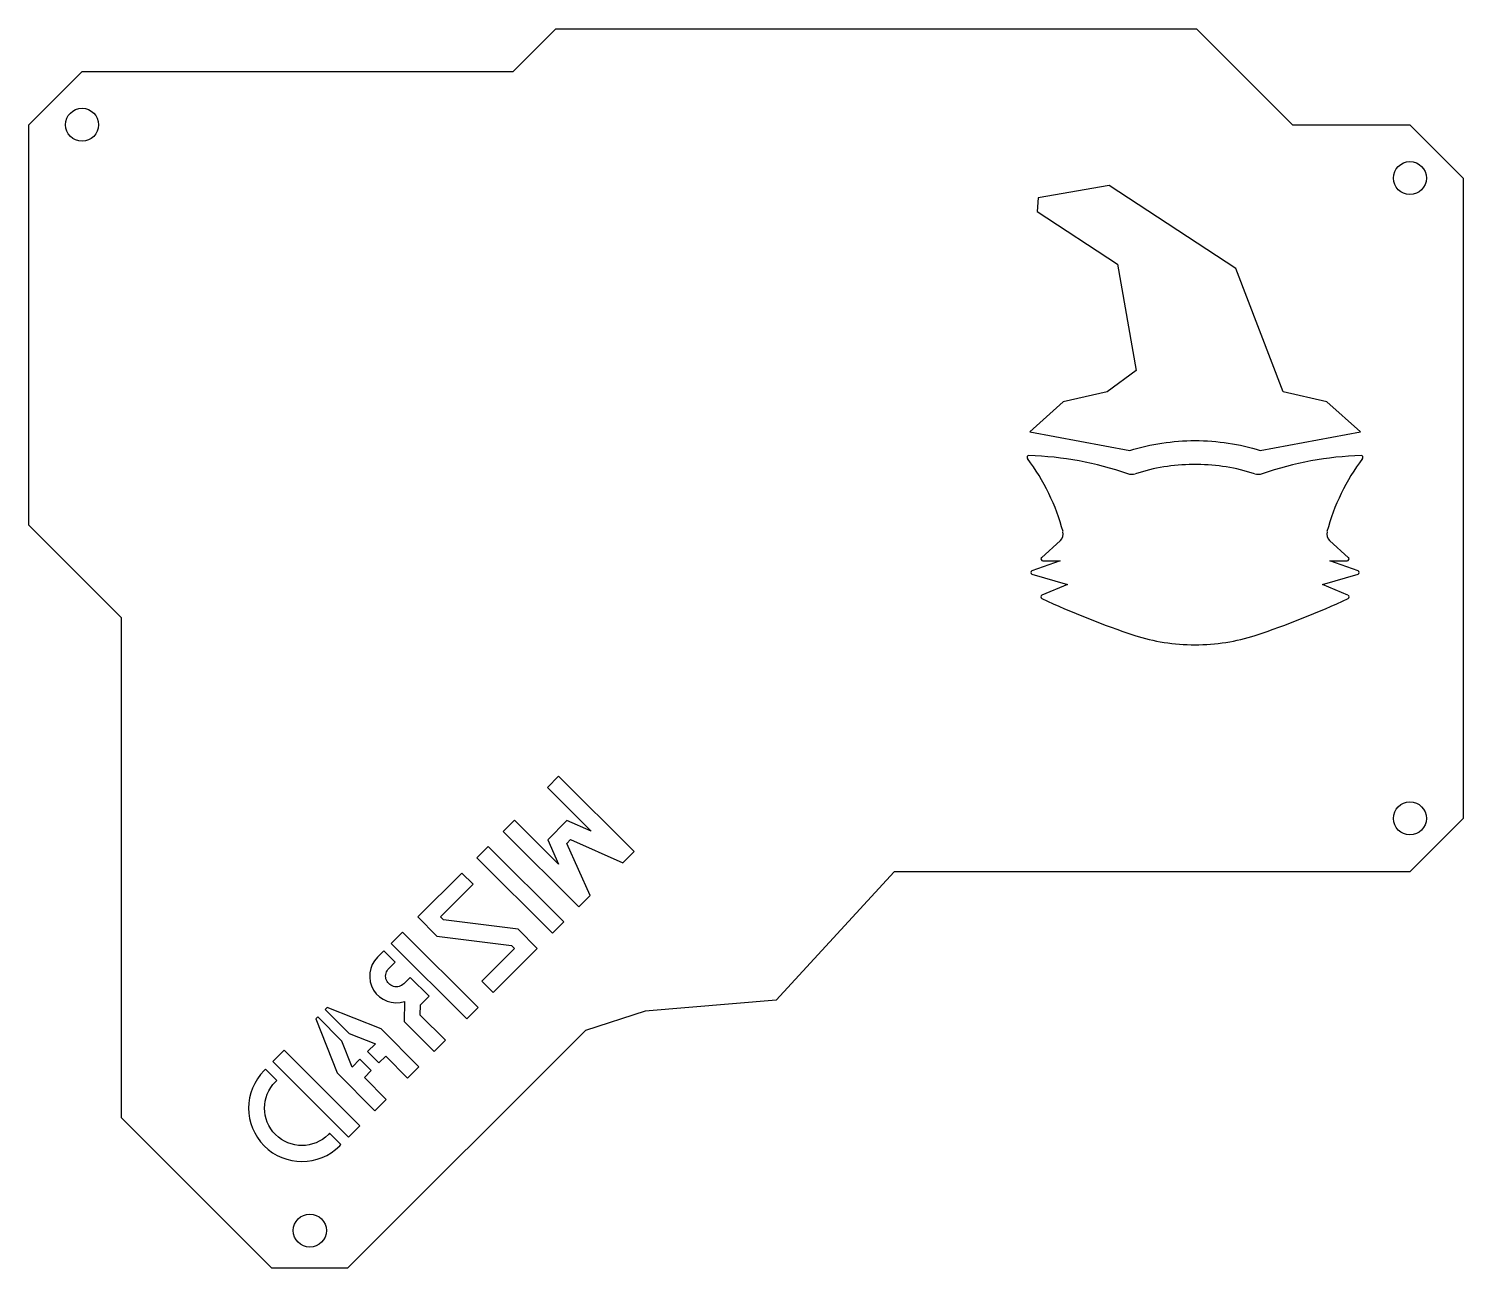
# Model space of a CAD drawing. Header units: millimetres. Extents: x 183 to 317, y -116 to 0.
import ezdxf

# ---------------------------------------------------------------- set-up
doc = ezdxf.new("R2010")
doc.units = ezdxf.units.MM
doc.layers.get('0').update_dxf_attribs({"linetype": 'CONTINUOUS'})

msp = doc.modelspace()

# ---------------------------------------------------------------- linework, layer by layer
for p, q in [((283.77, -14.68), (277.12, -15.85)), ((295.61, -22.47), (283.77, -14.68)), ((277.12, -15.85), (277.02, -17.12)), ((277.02, -17.12), (284.54, -22.07)), ((284.54, -22.07), (286.3, -32.04)), ((300.05, -34.02), (295.61, -22.47)), ((286.3, -32.04), (283.57, -34.02)), ((283.57, -34.02), (279.46, -34.97)), ((304.16, -34.97), (300.05, -34.02)), ((279.46, -34.97), (276.32, -37.79)), ((307.3, -37.79), (304.16, -34.97)), ((276.32, -37.79), (285.71, -39.52)), ((297.91, -39.52), (307.3, -37.79)), ((292, -40.85), (291.6, -40.85)), ((279.19, -47.97), (277.43, -49.57)), ((306.17, -49.57), (304.41, -47.97)), ((279.16, -49.86), (276.52, -50.8)), ((277.54, -49.86), (279.16, -49.86)), ((307.08, -50.8), (304.44, -49.86)), ((304.44, -49.86), (306.06, -49.86)), ((276.53, -51.13), (279.86, -52.1)), ((279.86, -52.1), (277.46, -53.08)), ((303.74, -52.1), (307.07, -51.13)), ((306.13, -53.08), (303.74, -52.1))]:
    msp.add_line(p, q)
for points in [[(231.93, 0), (291.93, 0), (300.93, -9), (311.93, -9), (316.93, -14), (316.93, -74), (311.93, -79), (263.62, -79), (252.56, -91.03), (240.3, -92.07), (234.7, -93.89), (212.42, -116.16), (205.35, -116.16), (191.25, -102.06), (191.25, -55.2), (182.56, -46.52), (182.56, -9), (187.56, -4), (227.93, -4)], [(239.27, -77.11), (232.2, -70.04), (231.14, -71.1), (235.24, -75.21), (232.98, -74.2), (231.17, -76.02), (232.18, -78.28), (228.07, -74.17), (227.01, -75.23), (234.08, -82.3), (235.14, -81.24), (232.96, -76.35), (233.32, -75.99), (238.21, -78.17)], [(232.67, -83.71), (225.6, -76.64), (224.54, -77.7), (231.61, -84.77)], [(228.4, -84.39), (221.4, -83.52), (221.12, -83.24), (224.18, -80.18), (223.12, -79.12), (219, -83.24), (220.79, -85.04), (227.79, -85.91), (228.07, -86.19), (225.01, -89.25), (226.07, -90.31), (230.19, -86.19)], [(216.52, -85.72), (223.59, -92.79), (224.65, -91.73), (217.58, -84.66)], [(209.45, -92.79), (211.45, -97.86), (214.99, -101.39), (216.05, -100.33), (214, -98.28), (214.65, -97.63), (213.58, -96.57), (212.85, -97.3), (211.89, -94.87), (209.63, -92.61)], [(216, -96.27), (218.05, -98.33), (219.11, -97.27), (215.58, -93.73), (210.51, -91.73), (210.33, -91.9), (212.59, -94.16), (215.03, -95.13), (214.29, -95.86), (215.35, -96.92)], [(205.44, -96.79), (212.51, -103.87), (213.58, -102.81), (206.5, -95.73)]]:
    msp.add_lwpolyline(points, close=True)
for points in [[(219.26, -91.46), (220.06, -90.67), (218.29, -88.9), (217.7, -89.49, -1), (216.29, -88.07), (216.88, -87.48), (215.81, -86.42), (215.23, -87.01, 0.788443), (217.77, -91.16), (217.72, -93.05), (220.53, -95.85), (221.59, -94.79), (219.24, -92.44)], [(205.8, -98.56), (204.74, -97.5), (204.62, -97.62, 1), (211.69, -104.69), (211.81, -104.57), (210.75, -103.51), (210.63, -103.63, -1), (205.68, -98.68)]]:
    msp.add_lwpolyline(points, format="xyb", close=True)
for centre in [(187.56, -9), (311.93, -14), (311.93, -74), (208.89, -112.63)]:
    msp.add_circle(centre, 1.55)
for centre, radius, start, end in [((276.24, -40.18), 0.169, 88.4652, 217.0294), ((260.32, -52.2), 19.78, 14.8464, 37.0294), ((275.43, -70.59), 30.59, 70.7924, 88.4652), ((308.17, -70.59), 30.59, 91.5348, 109.2076), ((323.28, -52.2), 19.78, 142.9706, 165.1536), ((307.36, -40.18), 0.169, -37.0294, 91.5348), ((291.6, -58.06), 17.21, 90, 108.2261), ((292, -58.06), 17.21, 71.7739, 90), ((285.86, -40.64), 1.12, 250.7924, 288.2261), ((297.74, -40.64), 1.12, 251.7739, 289.2076), ((278.62, -47.35), 0.844, -47.6967, 14.8464), ((304.98, -47.35), 0.844, 165.1536, 227.6967), ((277.54, -49.69), 0.169, 132.3033, 270), ((306.06, -49.69), 0.169, -90, 47.6967), ((276.58, -50.96), 0.169, 109.656, 253.6836), ((307.02, -50.96), 0.169, -73.6836, 70.344), ((277.53, -53.24), 0.169, 112.361, 244.9578), ((311.02, 18.45), 79.3, 244.9578, 251.7247), ((272.58, 18.45), 79.3, 288.2753, 295.0422), ((306.07, -53.24), 0.169, -64.9578, 67.639)]:
    msp.add_arc(centre, radius, start, end)
for centre, major_axis, start_param, end_param in [((291.79, -49.29), (12.66, 0.02), 4.250226, 4.712288), ((291.81, -49.29), (12.66, -0.02), 4.71249, 5.174552)]:
    msp.add_ellipse(centre, major_axis=major_axis, ratio=0.666667, start_param=start_param, end_param=end_param)
for points, knots in [([(285.71, -39.52), (286.68, -39.21), (287.69, -38.98), (289.73, -38.68), (290.77, -38.6), (291.81, -38.6)], [0, 0, 0, 0, 0.2041661, 0.2041661, 0.4119579, 0.4119579, 0.4119579, 0.4119579]), ([(291.81, -38.6), (292.85, -38.6), (293.89, -38.68), (295.93, -38.98), (296.93, -39.21), (297.91, -39.52)], [0, 0, 0, 0, 0.2078945, 0.2078945, 0.4121616, 0.4121616, 0.4121616, 0.4121616])]:
    msp.add_open_spline(points, degree=3, knots=knots)

doc.saveas('drawing.dxf')
